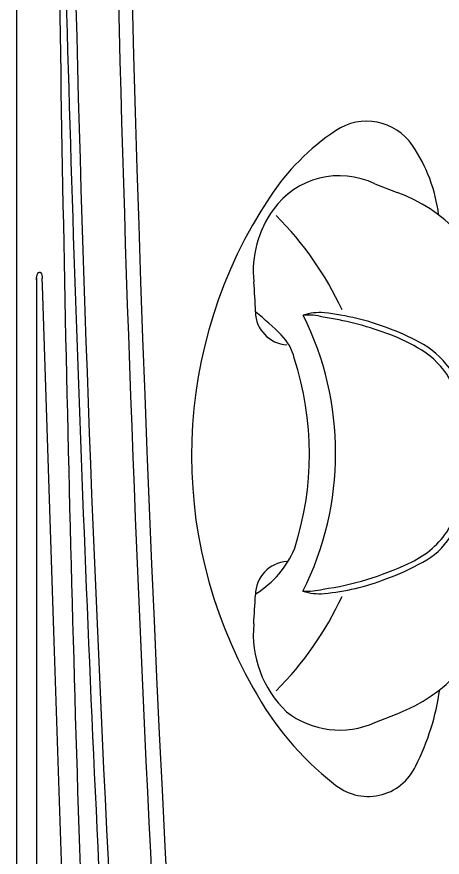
# Model space of a CAD drawing. Header units: inches. Extents: x -1 to 81, y -22 to 129.
# Drawn here: x -0.84 to 6.64, y 16.83 to 31.62 of the extents above; entities that cross this region are included whole.
import ezdxf

# ---------------------------------------------------------------- set-up
doc = ezdxf.new("R2010")
doc.units = ezdxf.units.IN
doc.header["$MEASUREMENT"] = 0
doc.layers.add('1', color=4, linetype='Continuous')

# ---------------------------------------------------------------- blocks, each defined once
blk = doc.blocks.new('HHPILLOW')
at = {"layer": '1', "color": 4, "linetype": 'Continuous'}
for p, q in [((-2.493662856348354, 4.753440000292542), (-2.105674256348355, 4.600845000292548)), ((-2.493535056348177, -4.721047999707391), (-2.104629956348356, -4.568089999707457))]:
    blk.add_line(p, q, dxfattribs=at)
for centre, radius, start, end in [((-3.119004480416805, 3.459933230967845), 1.436736548251412, 64.19870674311935, 144.2451829579542), ((-3.046013074246378, 1.97333275746886), 2.790709171274251, 17.21278817419931, 70.30863569432098), ((-2.775510644526026, 3.212609205210594), 1.860006189274408, 144.2451829579545, 185.5942556030285), ((-10.99441199381275, 2.407570811759829), 6.398227653638791, 0.8252452733079668, 5.594255603028535), ((-10.49181935035516, 0), 10.49181935035516, 345.3047972418675, 15.47362786403677), ((-4.010785977012585, 2.50816465960218), 0.5861228147119968, 180.8252452733078, 266.9136513492448), ((-7.360403336172316, -1.092366797708202), 4.530513219578506, 44.7353245835756, 52.33768680706847), ((-3.671249686693427, 1.427680425685203), 1.017060497694795, 75.13863876116727, 94.72266359589366), ((-4.229530244427762, -3.122801297396499), 5.59356530952322, 69.8471983880498, 81.54951745679234), ((-4.762941381420456, 1.481207604623073), 0.8739993319092445, 13.58559010926897, 44.7353245835756), ((-3.656439884655223, -1.561218937882739), 3.930143527169514, 60.85987769514308, 69.8471983880498), ((-2.481550809332161, 0.5461660116369345), 1.517378378056258, 34.44500970583191, 60.85987769514308), ((-9.079296851456325, 0.002766516183061896), 5.43337025035915, 342.019837563144, 18.05253914430314), ((-3.534976419895143, 0.01605033516303678), 2.690629813737361, 328.9514312109356, 31.06438648313755), ((-2.51206816861577, -0.492755693265071), 1.554554322597792, 293.0023584904462, 325.5708079882411), ((-5.476981758617837, -1.002620195299642), 1.70341256026332, 301.6980798579719, 336.9533845754468), ((-4.003316947791051, -2.480668104789078), 0.591956896565789, 93.7208307348171, 179.9264290603185), ((-4.133094337513969, 2.742415530218985), 5.170965863734945, 278.0715625138498, 295.5287253823751), ((-80.29190557129641, 1.855028273967328), 75.82065550482886, 356.3386680349637, 356.7224094113108), ((-3.709021773285203, -1.149635383012711), 1.264283361323205, 267.6769354812565, 283.8190420852181), ((-3.152735730338682, -1.832809565125114), 2.929212312086789, 290.9658518163026, 343.5656369317051), ((-2.737128605431531, -3.16569070989361), 1.897329023735506, 174.5894660761836, 226.1126998811895), ((-3.118934661575695, -3.349291592975266), 1.507594211195228, 231.7422641605146, 294.508790775817)]:
    blk.add_arc(centre, radius, start, end, dxfattribs=at)
at = {"layer": '1', "color": 3, "linetype": 'Continuous'}
for centre, radius, start, end in [((-8.343842003758988, 0.08990888871185021), 5.811248817310541, 24.91736302086631, 44.94840016262117), ((-8.62058809854521, 0.01949486940539913), 5.43499356366448, 333.4140667197293, 26.46126074836484), ((-3.452289777500983, 1.376618691446335), 1.111896364388132, 86.48936324076274, 105.9330261561958), ((-3.922225932262705, -2.198487745685124), 4.715708637488957, 69.3637612481715, 83.44877837011721), ((-3.754596085311849, -1.817334919903196), 4.299992489900039, 61.69831124189577, 69.6641410816807), ((-2.408811534261371, 0.6285570708679913), 1.508630504570383, 35.76937891369361, 62.6585324046079), ((-3.453319780722353, 0.01518371013122177), 2.716996479879117, 327.0779087548007, 33.38863537225082), ((-2.257117530451403, -0.7593286333198783), 1.291945886492554, 297.8632999343325, 327.0779087548007), ((-3.751636236140003, 1.839408260139109), 4.289209647383383, 289.7146680394328, 299.2887159989647), ((-3.770839475062939, 1.593224760737822), 4.065192295565401, 275.4073437173614, 291.1400841040647), ((-8.354160519047062, -0.05085203773216307), 5.823696528221809, 315.0702392536522, 335.0709258513776), ((-3.474919522467284, -1.533004503037127), 0.9249887945121534, 252.0318145650573, 275.4073437173614)]:
    blk.add_arc(centre, radius, start, end, dxfattribs=at)
blk = doc.blocks.new('19 HS Propel')
at = {"layer": '1', "color": 4}
blk.add_lwpolyline([(5.899999999999977, 81.749440999999), (75.84942070000052, 81.749440999999, -0.4142135623730923), (81.74942070000051, 75.84944099999899), (81.74942070000051, 5.900000000000002, -0.4142135623730948), (75.84942070000052, -3.552713678800501e-15), (5.899999999999977, 0, -0.414213562373095), (0, 5.899999999999999), (0, 75.84944099999899, -0.414213562373094)], format="xyb", close=True, dxfattribs=at)
at = {"layer": '1', "color": 3}
for points in [[(24.53484201266546, 0.5719324028413943, -0.006597011703015397), (5.977777012678189, 1.283589402840658, -0.3879692512547145), (1.283530612652044, 6.04017440313039, -0.006398427595821848), (0.7394301126631717, 27.34338040284598)], [(24.53784701265924, 0.6718864028414195, -0.00993168754903214), (6.486797612661348, 1.65866240284144, -0.3725178681442263), (1.660671212662578, 6.495743402849609, -0.007171507393962634), (0.8394056126631995, 27.34525540284002)], [(0.3480894126630574, 21.06281140284132), (0.3475627126630911, 14.84264540284132), (0.3475840126631056, 6.164232402841332, 0.4476666970848854), (6.129221512663094, 0.344680402841302), (14.94066501266309, 0.344680402841302), (15.6451720047275, 0.344680402841302)], [(15.67344301266309, 0.4433774028413033), (14.94648401266306, 0.4811424028412965), (8.170440012663107, 0.8332194028413049), (5.958446912663078, 0.9481354028413129, -0.3894788775467693), (0.9467978126631351, 6.054112402841294), (0.6539042126630648, 14.85573140284131), (0.4515449126630529, 20.93657040284132), (0.4475169126631044, 21.05717640284132)]]:
    blk.add_lwpolyline(points, format="xyb", dxfattribs=at)
for centre, radius, start, end in [((599.7740554210168, 40.87433351635657), 598.9231202632566, 176.7144018141266, 183.2863109203465), ((599.045067211247, 40.86627107700154), 597.4448592753249, 176.703230176217, 183.2805361970314), ((6.153604837569333, 22.85104569063952), 0.9750664467624155, 34.27923008608518, 124.0299797969701), ((7.981296078342666, 20.14443796292329), 4.240978365864467, 124.0299797969701, 146.4150760635551), ((4.662706991342048, 21.83481588685464), 2.779366699488051, 7.080718085247691, 34.27923008608518), ((11.30418318481497, 17.93797712488289), 8.229718536916698, 146.4150760635551, 209.7617219183115), ((8.857751729503264, 16.37560951476939), 5.332316183451614, 208.2369016828416, 231.9756828171848), ((3.237561532913105, 14.41156256466645), 4.24245521273735, 332.9858996716967, 352.0509629987764), ((6.180509110798766, 12.86449425055062), 0.9188454297449172, 228.6167311757415, 335.5782834074302)]:
    blk.add_arc(centre, radius, start, end, dxfattribs=at)
at = {"layer": '1', "color": 2}
blk.add_arc((593.9195521964996, 41.37038951406051), 592.091404678052, 176.9670469999211, 183.1263642067212, dxfattribs=at)
at = {"layer": '1', "color": 3, "extrusion": (0, 0, -1)}
blk.add_ellipse((0.3978031626630809, 21.05999390284131), major_axis=(0.006209981034152631, 0.1095728286196952), ratio=0.4537050893571032, start_param=4.464215572618, end_param=7.853981633974483, dxfattribs=at)
at = {"layer": '1', "color": 1, "linetype": 'Continuous'}
blk.add_blockref('HHPILLOW', (8.79414816160886, 17.97025956578289), dxfattribs=at)

msp = doc.modelspace()

# ---------------------------------------------------------------- block references
msp.add_blockref('19 HS Propel', (-0.842786569181925, 5.955568804128294))

doc.saveas('drawing.dxf')
